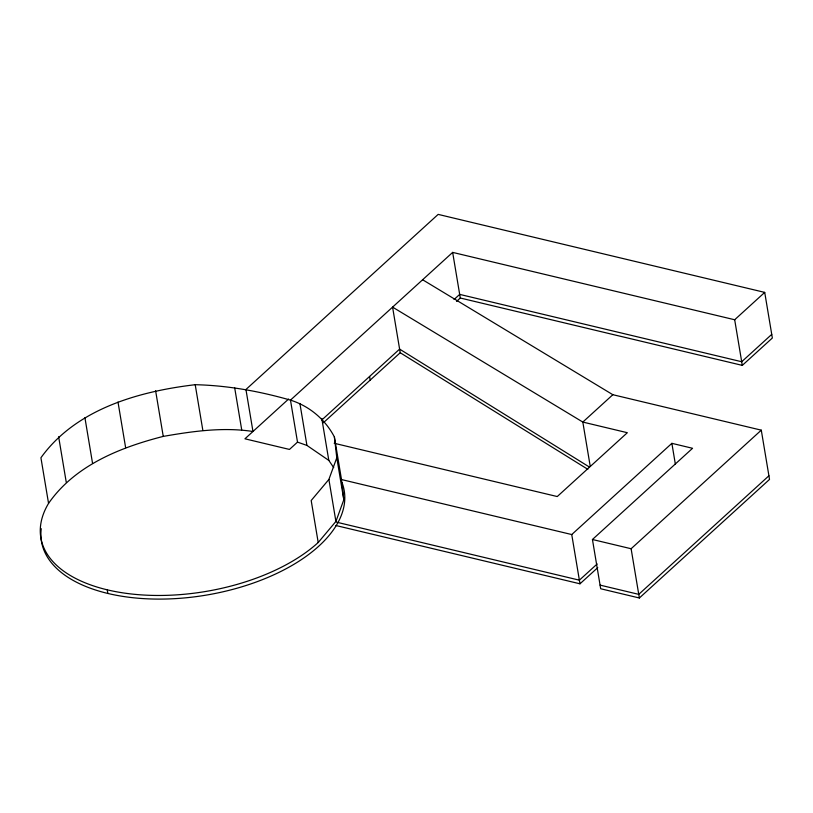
<?xml version="1.0" encoding="UTF-8"?>
<svg xmlns="http://www.w3.org/2000/svg" width="813" height="813" viewBox="0 0 813 813"><rect width="100%" height="100%" fill="white"/><g stroke="black" fill="none" stroke-linecap="round" stroke-linejoin="round"><path stroke-width="1.22" d="M318.208 542.505L311.186 500.513L328.889 479.446L336.795 457.77L334.377 436.957C325.312 419.427 309.296 406.022 290.475 400.128C259.357 391.236 227.63 385.453 195.211 384.701C138.454 391.449 75.873 409.061 40.924 457.76L48.556 503.379A153.484 80.192 -9.5 0 0 124.43 593.094A153.484 80.192 -9.5 0 0 318.208 542.505L335.911 521.438L343.818 499.761L341.399 478.948L334.377 436.957M48.556 503.379C74.918 465.432 120.05 447.445 163.25 436.398C192.752 431.256 223.118 426.927 252.975 431.49L245.943 389.498L438.166 214.388L764.718 292.395L772.35 338.015L742.31 365.383L460.29 298.015L456.54 301.44M288.585 399.041L244.937 438.807L289.469 449.437L297.507 442.12L290.475 400.128L452.658 252.396L734.678 319.753L764.718 292.395M321.836 419.955L399.61 349.112L589.374 467.028M454.05 299.509L459.691 294.387L741.7 361.744L771.74 334.377M323.381 422.74L400.22 352.74L392.577 307.121L582.819 422.069L627.341 432.709L557.251 496.55L334.184 443.268M341.175 479.477L571.742 534.548L671.873 443.339L692.564 448.288L592.443 539.497L600.685 588.754L639.364 597.992L769.525 479.416L761.283 430.158L612.85 394.712L582.819 422.069L590.248 466.459M597.159 563.978L579.374 580.177L336.48 522.159M335.86 525.503L579.984 583.805L597.768 567.616M592.443 539.497L631.112 548.734L761.283 430.158M768.915 475.788L638.754 594.354L600.075 585.116M297.507 442.12L306.928 445.422L328.818 460.422L333.716 467.627M422.618 279.753L612.85 394.712M400.22 352.74L587.819 469.314M734.678 319.753L742.31 365.383M671.873 443.339L675.379 464.304M631.112 548.734L639.364 597.992M571.742 534.548L579.984 583.805M452.658 252.396L460.29 298.015M369.569 376.47L370.179 380.108M336.795 457.77L343.818 499.761M321.785 418.431L328.818 460.422M328.889 479.446L335.911 521.438M299.895 403.441L306.928 445.422M234.693 387.862L241.715 429.853M195.211 384.701L202.844 430.331M155.618 390.779L163.25 436.398M117.997 402.029L125.629 447.648M84.918 417.689L92.55 463.308M107.255 589.821L107.865 593.46M58.627 436.703L66.26 482.322M342.009 482.587A153.484 80.192 -9.5 0 1 202.112 595.777A153.484 80.192 -9.5 0 1 41.26 528.694"/></g></svg>
